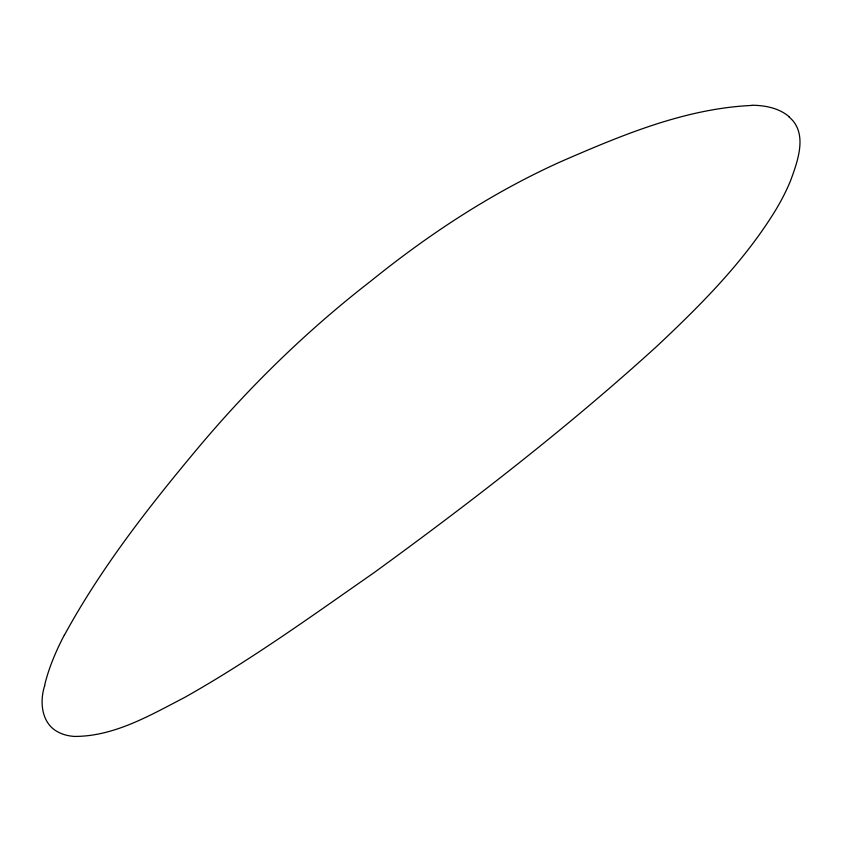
<?xml version="1.0" encoding="UTF-8"?>
<svg xmlns="http://www.w3.org/2000/svg" width="842" height="842" viewBox="0 0 842 842"><rect width="100%" height="100%" fill="white"/><g stroke="black" fill="none" stroke-linecap="round" stroke-linejoin="round"><path stroke-width="1.26" d="M44.731 685.493C39.342 701.912 41.405 723.994 58.719 732.361A217.457 78.127 -46.1 0 0 74.349 736.424C114.196 736.55 150.118 715.3 184.482 697.534C250.421 660.444 311.835 615.986 373.837 572.813C471.541 501.779 567.361 427.673 656.781 346.346C700.839 304.983 744.212 261.557 775.914 209.69A233.171 89.936 -39.1 0 0 790.522 180.809C797.7 161.211 808.415 132.773 788.849 116.806M64.329 635.268C101.619 566.845 150.034 505.211 199.964 445.671C251.084 384.983 308.277 329.496 371.038 280.902C429.652 233.581 493.117 191.976 561.993 161.148C622.375 134.973 685.22 108.513 751.78 105.439M44.584 685.609A216.836 78.569 -46.3 0 1 64.16 635.342M751.969 105.239A232.445 90.631 -39.1 0 1 789.038 116.659"/></g></svg>
